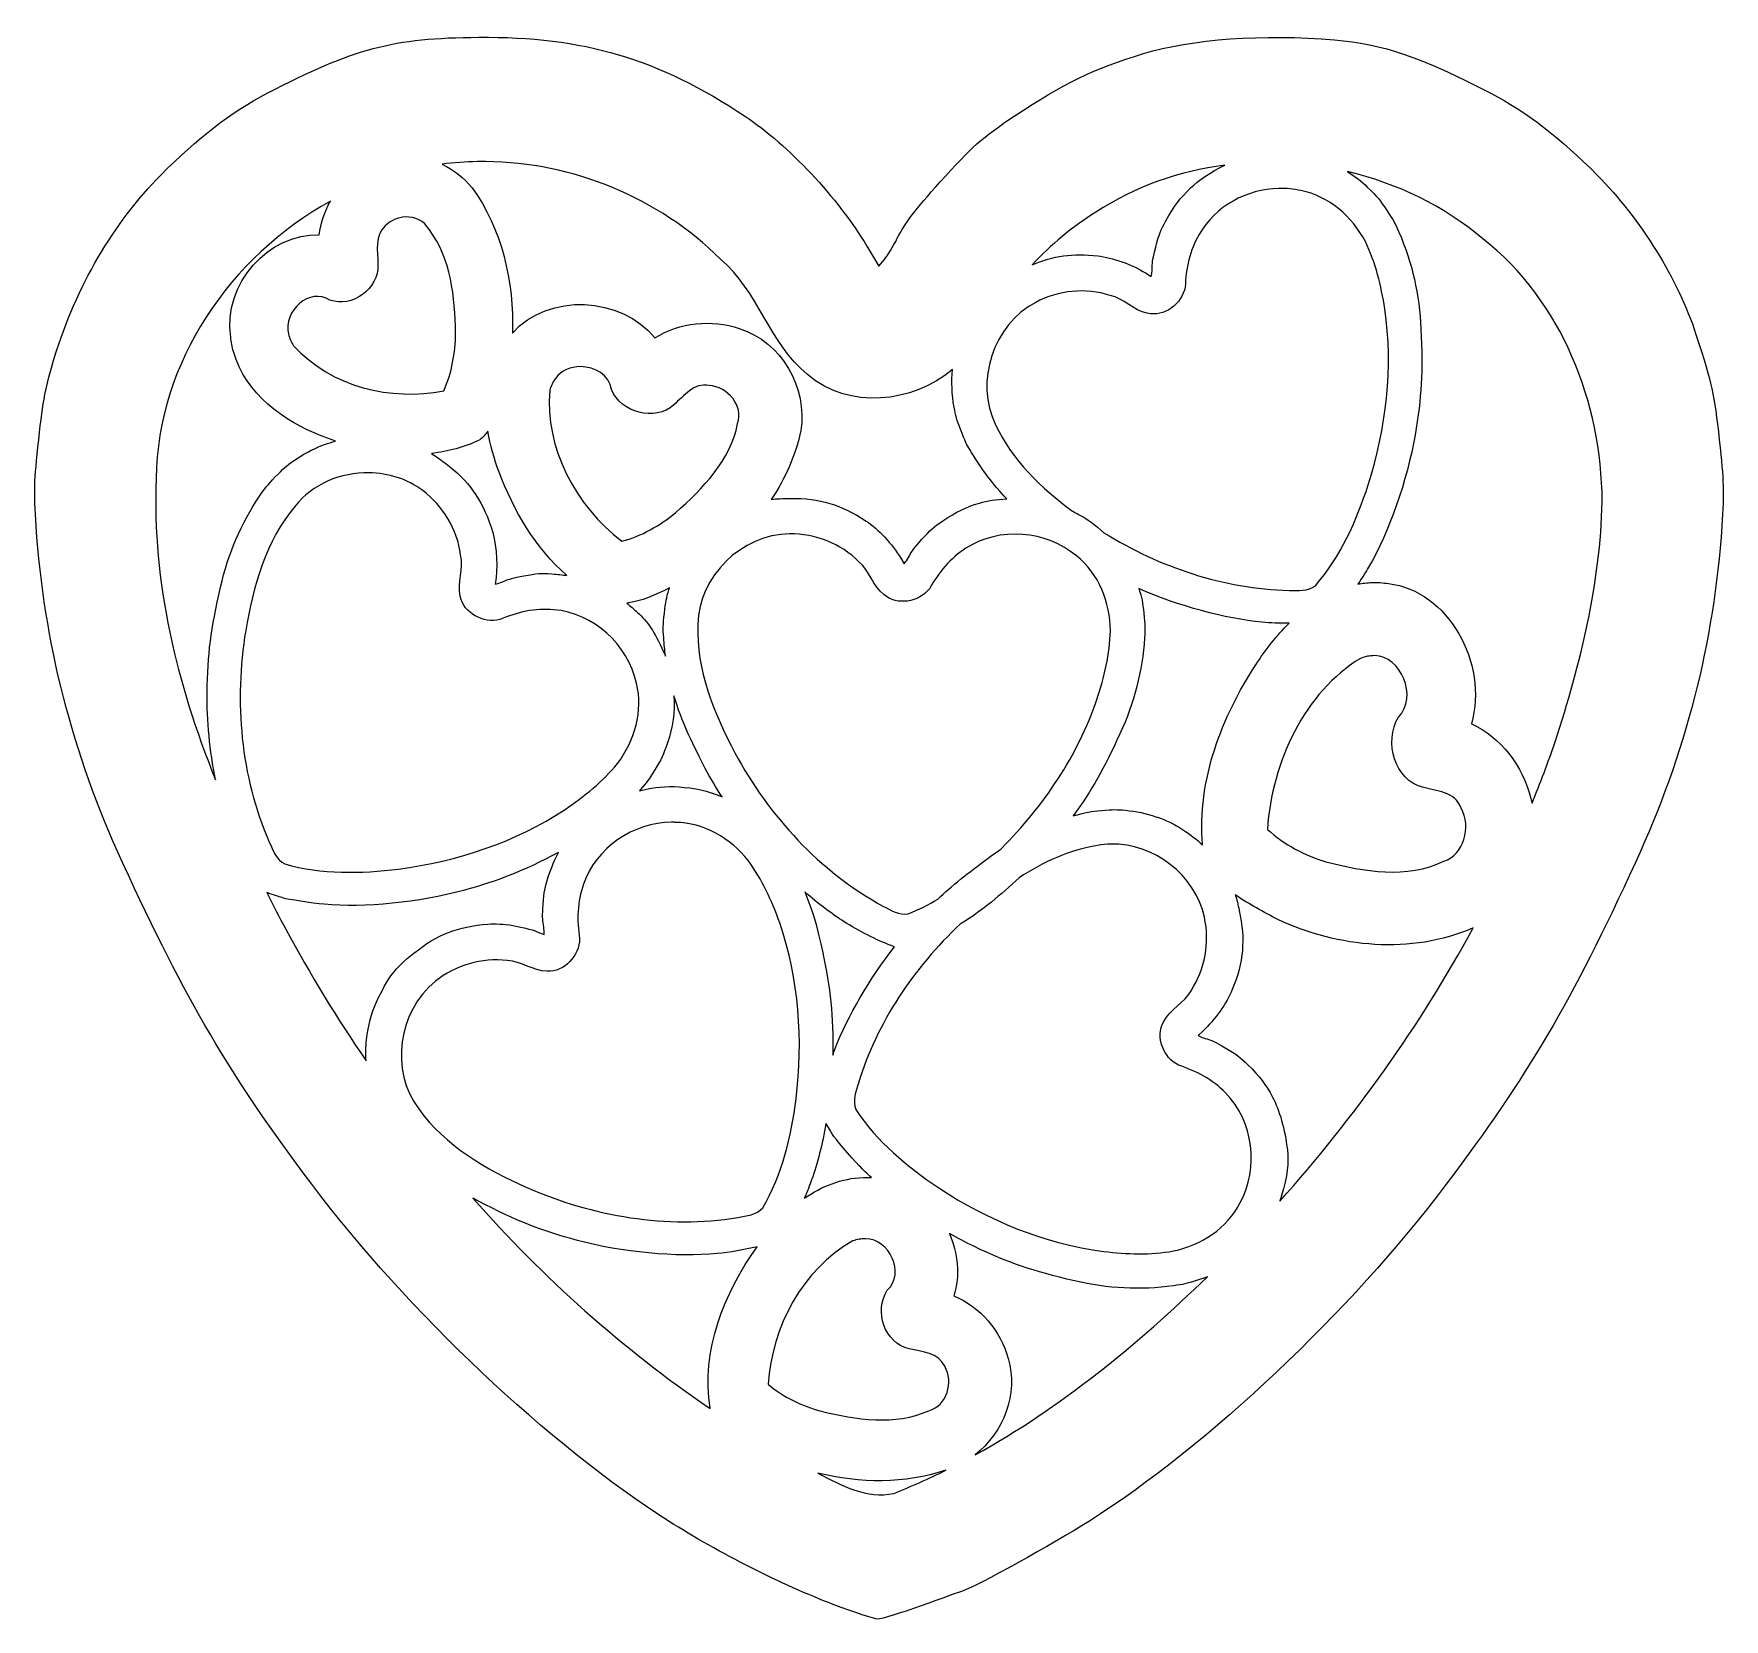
# Model space of a CAD drawing. Header units: centimetres. Extents: x -13.5 to 13.7, y -11.7 to 13.8.
import ezdxf

# ---------------------------------------------------------------- set-up
doc = ezdxf.new("R2010")
doc.units = ezdxf.units.CM
doc.header["$MEASUREMENT"] = 0
doc.layers.add('Layer 1', color=7, linetype='Continuous')

msp = doc.modelspace()

# ---------------------------------------------------------------- linework, layer by layer
at = {"layer": 'Layer 1', "color": 14}
for points, knots in [([(-6.33842, 13.7203), (-7.72148, 13.71084), (-8.33559, 13.54736), (-9.73584, 12.81989), (-9.73584, 12.81989), (-10.30009, 12.52675), (-10.86117, 12.09592), (-11.4424, 11.50772), (-11.4424, 11.50772), (-12.20639, 10.73457), (-12.8009, 9.71587), (-13.14896, 8.58077), (-13.14896, 8.58077), (-13.2954, 8.10322), (-13.33181, 7.90642), (-13.4028, 7.25702), (-13.4028, 7.25702), (-13.47758, 6.57294), (-13.48202, 6.43092), (-13.44414, 5.86879), (-13.44414, 5.86879), (-13.31757, 3.99034), (-12.8656, 2.22605), (-12.05839, 0.46881), (-12.05839, 0.46881), (-11.03463, -1.75984), (-10.33108, -2.95539), (-9.01898, -4.69966), (-9.01898, -4.69966), (-7.47947, -6.74627), (-5.20416, -8.89273), (-3.28083, -10.11452), (-3.28083, -10.11452), (-2.48424, -10.62056), (-1.45742, -11.14046), (-0.6441, -11.44819), (-0.6441, -11.44819), (-0.30436, -11.57673), (0.01696, -11.6824), (0.07028, -11.68383), (0.07028, -11.68383), (0.12361, -11.68527), (0.43676, -11.58968), (0.76564, -11.47051), (0.76564, -11.47051), (1.09451, -11.35135), (1.39869, -11.24262), (1.44115, -11.22908), (1.44115, -11.22908), (1.64338, -11.16459), (2.89903, -10.47144), (3.4677, -10.11039), (3.4677, -10.11039), (5.38222, -8.89483), (7.65989, -6.74434), (9.1984, -4.69966), (9.1984, -4.69966), (10.51305, -2.95251), (11.20963, -1.76765), (12.23698, 0.46881), (12.23698, 0.46881), (13.04404, 2.22573), (13.49702, 3.99046), (13.62356, 5.86879), (13.62356, 5.86879), (13.66139, 6.43022), (13.65642, 6.57393), (13.58222, 7.25289), (13.58222, 7.25289), (13.49978, 8.00703), (13.47104, 8.13906), (13.20767, 8.94788), (13.20767, 8.94788), (12.91802, 9.83741), (12.32403, 10.79709), (11.62182, 11.50772), (11.62182, 11.50772), (11.04059, 12.09592), (10.47951, 12.52675), (9.91526, 12.81989), (9.91526, 12.81989), (8.79122, 13.40386), (8.17767, 13.61391), (7.40585, 13.67896), (7.40585, 13.67896), (6.25579, 13.77588), (5.10836, 13.69347), (4.33669, 13.4582), (4.33669, 13.4582), (3.53793, 13.21467), (3.06236, 12.98443), (2.26219, 12.45361), (2.26219, 12.45361), (1.75366, 12.11626), (1.56725, 11.95119), (1.07322, 11.39775), (1.07322, 11.39775), (0.65694, 10.93142), (0.52151, 10.7538), (0.38365, 10.49156), (0.38365, 10.49156), (0.31667, 10.36416), (0.22369, 10.21168), (0.17611, 10.15256), (0.17611, 10.15256), (0.17611, 10.15256), (0.0893, 10.04507), (0.0893, 10.04507), (0.0893, 10.04507), (0.0893, 10.04507), (-0.10335, 10.36505), (-0.10335, 10.36505), (-0.10335, 10.36505), (-0.57335, 11.14362), (-1.37321, 11.99887), (-2.053, 12.44782), (-2.053, 12.44782), (-3.47217, 13.38507), (-4.64177, 13.7319), (-6.33842, 13.7203)], [0, 0, 0, 0, 0.03225806, 0.03225806, 0.03225806, 0.03225806, 0.06451613, 0.06451613, 0.06451613, 0.06451613, 0.09677419, 0.09677419, 0.09677419, 0.09677419, 0.12903226, 0.12903226, 0.12903226, 0.12903226, 0.16129032, 0.16129032, 0.16129032, 0.16129032, 0.19354839, 0.19354839, 0.19354839, 0.19354839, 0.22580645, 0.22580645, 0.22580645, 0.22580645, 0.25806452, 0.25806452, 0.25806452, 0.25806452, 0.29032258, 0.29032258, 0.29032258, 0.29032258, 0.32258065, 0.32258065, 0.32258065, 0.32258065, 0.35483871, 0.35483871, 0.35483871, 0.35483871, 0.38709677, 0.38709677, 0.38709677, 0.38709677, 0.41935484, 0.41935484, 0.41935484, 0.41935484, 0.4516129, 0.4516129, 0.4516129, 0.4516129, 0.48387097, 0.48387097, 0.48387097, 0.48387097, 0.51612903, 0.51612903, 0.51612903, 0.51612903, 0.5483871, 0.5483871, 0.5483871, 0.5483871, 0.58064516, 0.58064516, 0.58064516, 0.58064516, 0.61290323, 0.61290323, 0.61290323, 0.61290323, 0.64516129, 0.64516129, 0.64516129, 0.64516129, 0.67741935, 0.67741935, 0.67741935, 0.67741935, 0.70967742, 0.70967742, 0.70967742, 0.70967742, 0.74193548, 0.74193548, 0.74193548, 0.74193548, 0.77419355, 0.77419355, 0.77419355, 0.77419355, 0.80645161, 0.80645161, 0.80645161, 0.80645161, 0.83870968, 0.83870968, 0.83870968, 0.83870968, 0.87096774, 0.87096774, 0.87096774, 0.87096774, 0.90322581, 0.90322581, 0.90322581, 0.90322581, 0.93548387, 0.93548387, 0.93548387, 0.93548387, 1, 1, 1, 1]), ([(-6.22432, 11.72352), (-4.82869, 11.71222), (-3.44512, 11.14417), (-2.45732, 10.15752), (-2.45732, 10.15752), (-1.84776, 9.65385), (-1.6722, 8.79771), (-1.05751, 8.30296), (-1.05751, 8.30296), (-0.39815, 7.7376), (0.62947, 7.83999), (1.27165, 8.38316), (1.27165, 8.38316), (1.25094, 8.18721), (1.25892, 7.98251), (1.29563, 7.77875), (1.29563, 7.77875), (1.32089, 7.63852), (1.33709, 7.58394), (1.40395, 7.40999), (1.40395, 7.40999), (1.47437, 7.22674), (1.49122, 7.18957), (1.57427, 7.05197), (1.57427, 7.05197), (1.73794, 6.78082), (1.92539, 6.53483), (2.14064, 6.30866), (2.14064, 6.30866), (1.97521, 6.29911), (1.82428, 6.27643), (1.70491, 6.24003), (1.70491, 6.24003), (1.47705, 6.17056), (1.34117, 6.10455), (1.1129, 5.95313), (1.1129, 5.95313), (0.96783, 5.85689), (0.91484, 5.81004), (0.77391, 5.65216), (0.77391, 5.65216), (0.65515, 5.51913), (0.61645, 5.46818), (0.57712, 5.39337), (0.57712, 5.39337), (0.55802, 5.35702), (0.53116, 5.31349), (0.51759, 5.29663), (0.51759, 5.29663), (0.51759, 5.29663), (0.49279, 5.26604), (0.49279, 5.26604), (0.49279, 5.26604), (0.49279, 5.26604), (0.43822, 5.35699), (0.43822, 5.35699), (0.43822, 5.35699), (0.30414, 5.57909), (0.07569, 5.8234), (-0.11824, 5.95147), (-0.11824, 5.95147), (-0.52308, 6.21884), (-0.85627, 6.31776), (-1.34028, 6.31445), (-1.34028, 6.31445), (-1.45534, 6.31366), (-1.55167, 6.30906), (-1.64042, 6.29791), (-1.64042, 6.29791), (-1.41542, 6.63666), (-1.24853, 7.00993), (-1.16417, 7.40751), (-1.16417, 7.40751), (-1.0606, 8.08239), (-1.46396, 8.82964), (-2.1547, 9.04131), (-2.1547, 9.04131), (-2.59608, 9.19313), (-3.11232, 9.14419), (-3.50738, 8.89165), (-3.50738, 8.89165), (-4.05233, 9.55972), (-5.21434, 9.62535), (-5.79603, 8.9702), (-5.79603, 8.9702), (-5.77037, 9.79617), (-5.96611, 10.64487), (-6.44508, 11.3035), (-6.44508, 11.3035), (-6.57605, 11.46424), (-6.74214, 11.59255), (-6.92547, 11.68218), (-6.92547, 11.68218), (-6.73823, 11.70669), (-6.5495, 11.72105), (-6.3591, 11.7227), (-6.3591, 11.7227), (-6.31406, 11.72349), (-6.26934, 11.72389), (-6.22432, 11.72352)], [0, 0, 0, 0, 0.03846154, 0.03846154, 0.03846154, 0.03846154, 0.07692308, 0.07692308, 0.07692308, 0.07692308, 0.11538462, 0.11538462, 0.11538462, 0.11538462, 0.15384615, 0.15384615, 0.15384615, 0.15384615, 0.19230769, 0.19230769, 0.19230769, 0.19230769, 0.23076923, 0.23076923, 0.23076923, 0.23076923, 0.26923077, 0.26923077, 0.26923077, 0.26923077, 0.30769231, 0.30769231, 0.30769231, 0.30769231, 0.34615385, 0.34615385, 0.34615385, 0.34615385, 0.38461538, 0.38461538, 0.38461538, 0.38461538, 0.42307692, 0.42307692, 0.42307692, 0.42307692, 0.46153846, 0.46153846, 0.46153846, 0.46153846, 0.5, 0.5, 0.5, 0.5, 0.53846154, 0.53846154, 0.53846154, 0.53846154, 0.57692308, 0.57692308, 0.57692308, 0.57692308, 0.61538462, 0.61538462, 0.61538462, 0.61538462, 0.65384615, 0.65384615, 0.65384615, 0.65384615, 0.69230769, 0.69230769, 0.69230769, 0.69230769, 0.73076923, 0.73076923, 0.73076923, 0.73076923, 0.76923077, 0.76923077, 0.76923077, 0.76923077, 0.80769231, 0.80769231, 0.80769231, 0.80769231, 0.84615385, 0.84615385, 0.84615385, 0.84615385, 0.88461538, 0.88461538, 0.88461538, 0.88461538, 0.92307692, 0.92307692, 0.92307692, 0.92307692, 1, 1, 1, 1]), ([(5.64224, 11.66647), (5.41778, 11.55534), (5.21968, 11.42484), (5.09158, 11.30019), (5.09158, 11.30019), (4.92084, 11.13406), (4.83074, 11.01349), (4.69718, 10.77433), (4.69718, 10.77433), (4.6123, 10.62234), (4.58644, 10.55589), (4.53347, 10.351), (4.53347, 10.351), (4.48884, 10.17835), (4.47794, 10.11553), (4.47725, 10.03102), (4.47725, 10.03102), (4.47691, 9.98996), (4.47332, 9.93978), (4.46898, 9.91857), (4.46898, 9.91857), (4.46898, 9.91857), (4.46071, 9.87971), (4.46071, 9.87971), (4.46071, 9.87971), (4.46071, 9.87971), (4.37059, 9.93593), (4.37059, 9.93593), (4.37059, 9.93593), (4.14967, 10.07196), (3.83517, 10.18376), (3.60412, 10.20878), (3.60412, 10.20878), (3.19781, 10.25279), (2.89029, 10.21341), (2.54744, 10.06574), (2.54744, 10.06574), (2.85249, 10.38925), (3.19318, 10.67721), (3.5727, 10.91158), (3.5727, 10.91158), (4.19848, 11.32301), (4.90949, 11.57119), (5.64224, 11.66647)], [0, 0, 0, 0, 0.08333333, 0.08333333, 0.08333333, 0.08333333, 0.16666667, 0.16666667, 0.16666667, 0.16666667, 0.25, 0.25, 0.25, 0.25, 0.33333333, 0.33333333, 0.33333333, 0.33333333, 0.41666667, 0.41666667, 0.41666667, 0.41666667, 0.5, 0.5, 0.5, 0.5, 0.58333333, 0.58333333, 0.58333333, 0.58333333, 0.66666667, 0.66666667, 0.66666667, 0.66666667, 0.75, 0.75, 0.75, 0.75, 0.83333333, 0.83333333, 0.83333333, 0.83333333, 1, 1, 1, 1]), ([(7.61008, 11.56312), (8.40704, 11.37532), (9.16167, 11.01151), (9.78793, 10.48494), (9.78793, 10.48494), (11.05494, 9.48404), (11.69139, 7.85401), (11.70285, 6.26566), (11.70285, 6.26566), (11.67248, 4.94814), (11.35389, 3.65042), (10.94631, 2.40523), (10.94631, 2.40523), (10.83219, 2.07272), (10.70874, 1.74391), (10.57672, 1.41883), (10.57672, 1.41883), (10.57094, 1.44392), (10.56391, 1.46912), (10.55688, 1.49407), (10.55688, 1.49407), (10.42661, 2.02064), (10.07033, 2.48324), (9.60272, 2.69214), (9.60272, 2.69214), (9.87784, 3.67271), (9.2235, 4.84162), (8.26988, 4.94605), (8.26988, 4.94605), (8.18313, 4.9607), (8.0949, 4.96759), (8.00695, 4.96424), (8.00695, 4.96424), (7.92961, 4.96127), (7.85393, 4.95231), (7.77958, 4.93861), (7.77958, 4.93861), (7.84435, 5.03639), (7.91001, 5.13879), (7.95156, 5.20981), (7.95156, 5.20981), (8.27823, 5.76822), (8.57437, 6.61108), (8.69735, 7.33061), (8.69735, 7.33061), (8.80244, 7.94545), (8.82414, 8.33745), (8.79243, 9.03883), (8.79243, 9.03883), (8.76753, 9.58982), (8.65189, 10.09626), (8.43855, 10.58912), (8.43855, 10.58912), (8.37479, 10.73644), (8.3551, 10.77225), (8.24756, 10.93473), (8.24756, 10.93473), (8.12811, 11.1152), (8.10336, 11.14438), (7.93089, 11.31507), (7.93089, 11.31507), (7.84042, 11.4046), (7.72987, 11.48955), (7.61008, 11.56312)], [0, 0, 0, 0, 0.05882353, 0.05882353, 0.05882353, 0.05882353, 0.11764706, 0.11764706, 0.11764706, 0.11764706, 0.17647059, 0.17647059, 0.17647059, 0.17647059, 0.23529412, 0.23529412, 0.23529412, 0.23529412, 0.29411765, 0.29411765, 0.29411765, 0.29411765, 0.35294118, 0.35294118, 0.35294118, 0.35294118, 0.41176471, 0.41176471, 0.41176471, 0.41176471, 0.47058824, 0.47058824, 0.47058824, 0.47058824, 0.52941176, 0.52941176, 0.52941176, 0.52941176, 0.58823529, 0.58823529, 0.58823529, 0.58823529, 0.64705882, 0.64705882, 0.64705882, 0.64705882, 0.70588235, 0.70588235, 0.70588235, 0.70588235, 0.76470588, 0.76470588, 0.76470588, 0.76470588, 0.82352941, 0.82352941, 0.82352941, 0.82352941, 0.88235294, 0.88235294, 0.88235294, 0.88235294, 1, 1, 1, 1]), ([(6.5104, 11.29357), (6.62889, 11.29625), (6.74689, 11.28431), (6.86263, 11.25802), (6.86263, 11.25802), (7.31471, 11.16976), (7.68902, 10.83993), (7.89947, 10.43864), (7.89947, 10.43864), (8.06392, 10.10056), (8.15266, 9.72949), (8.21201, 9.36046), (8.21201, 9.36046), (8.35048, 8.41337), (8.23367, 7.44065), (7.9466, 6.53438), (7.9466, 6.53438), (7.75695, 5.95482), (7.50152, 5.3757), (7.09662, 4.91215), (7.09662, 4.91215), (6.98087, 4.81826), (6.81517, 4.83837), (6.67577, 4.83609), (6.67577, 4.83609), (5.62046, 4.86235), (4.59412, 5.21103), (3.69921, 5.76378), (3.69921, 5.76378), (3.56279, 5.89084), (3.42952, 5.98779), (3.29572, 6.0573), (3.29572, 6.0573), (3.26006, 6.07583), (3.22716, 6.09259), (3.19484, 6.10857), (3.19484, 6.10857), (2.69388, 6.4826), (2.22792, 6.92403), (1.96288, 7.49846), (1.96288, 7.49846), (1.61725, 8.1858), (1.92854, 9.10558), (2.60615, 9.46216), (2.60615, 9.46216), (2.96824, 9.65694), (3.40842, 9.70048), (3.80008, 9.57544), (3.80008, 9.57544), (4.02047, 9.52736), (4.17734, 9.33285), (4.39787, 9.2877), (4.39787, 9.2877), (4.67205, 9.22263), (4.95397, 9.439), (5.00641, 9.7069), (5.00641, 9.7069), (5.01666, 10.00112), (5.07863, 10.30072), (5.23131, 10.55439), (5.23131, 10.55439), (5.48685, 11.00761), (5.99697, 11.28198), (6.5104, 11.29357)], [0, 0, 0, 0, 0.05882353, 0.05882353, 0.05882353, 0.05882353, 0.11764706, 0.11764706, 0.11764706, 0.11764706, 0.17647059, 0.17647059, 0.17647059, 0.17647059, 0.23529412, 0.23529412, 0.23529412, 0.23529412, 0.29411765, 0.29411765, 0.29411765, 0.29411765, 0.35294118, 0.35294118, 0.35294118, 0.35294118, 0.41176471, 0.41176471, 0.41176471, 0.41176471, 0.47058824, 0.47058824, 0.47058824, 0.47058824, 0.52941176, 0.52941176, 0.52941176, 0.52941176, 0.58823529, 0.58823529, 0.58823529, 0.58823529, 0.64705882, 0.64705882, 0.64705882, 0.64705882, 0.70588235, 0.70588235, 0.70588235, 0.70588235, 0.76470588, 0.76470588, 0.76470588, 0.76470588, 0.82352941, 0.82352941, 0.82352941, 0.82352941, 0.88235294, 0.88235294, 0.88235294, 0.88235294, 1, 1, 1, 1]), ([(-8.71967, 11.08604), (-8.81196, 10.92094), (-8.87516, 10.73724), (-8.8991, 10.54613), (-8.8991, 10.54613), (-9.70366, 10.57898), (-10.44898, 9.7601), (-10.3204, 8.90488), (-10.3204, 8.90488), (-10.31261, 8.82599), (-10.29829, 8.74785), (-10.27658, 8.67172), (-10.27658, 8.67172), (-10.08025, 7.98436), (-9.46819, 7.55759), (-8.8652, 7.31986), (-8.8652, 7.31986), (-8.78975, 7.28969), (-8.71282, 7.26115), (-8.63534, 7.2347), (-8.63534, 7.2347), (-8.87152, 7.1732), (-9.10495, 7.06357), (-9.31747, 6.91307), (-9.31747, 6.91307), (-9.43375, 6.83072), (-9.47601, 6.79272), (-9.6052, 6.6584), (-9.6052, 6.6584), (-9.74129, 6.51692), (-9.76716, 6.48522), (-9.85656, 6.35165), (-9.85656, 6.35165), (-10.15527, 5.9053), (-10.36026, 5.42823), (-10.48411, 4.89066), (-10.48411, 4.89066), (-10.6412, 4.20888), (-10.6907, 3.8158), (-10.69826, 3.19319), (-10.69826, 3.19319), (-10.70362, 2.75149), (-10.65455, 2.25553), (-10.56597, 1.79669), (-10.56597, 1.79669), (-11.18284, 3.33957), (-11.58886, 4.96176), (-11.51599, 6.63608), (-11.51599, 6.63608), (-11.49764, 8.4975), (-10.32633, 10.20135), (-8.71967, 11.08604)], [0, 0, 0, 0, 0.07142857, 0.07142857, 0.07142857, 0.07142857, 0.14285714, 0.14285714, 0.14285714, 0.14285714, 0.21428571, 0.21428571, 0.21428571, 0.21428571, 0.28571429, 0.28571429, 0.28571429, 0.28571429, 0.35714286, 0.35714286, 0.35714286, 0.35714286, 0.42857143, 0.42857143, 0.42857143, 0.42857143, 0.5, 0.5, 0.5, 0.5, 0.57142857, 0.57142857, 0.57142857, 0.57142857, 0.64285714, 0.64285714, 0.64285714, 0.64285714, 0.71428571, 0.71428571, 0.71428571, 0.71428571, 0.78571429, 0.78571429, 0.78571429, 0.78571429, 0.85714286, 0.85714286, 0.85714286, 0.85714286, 1, 1, 1, 1]), ([(-7.51665, 10.83469), (-7.36457, 10.84103), (-7.21238, 10.77398), (-7.13052, 10.62715), (-7.13052, 10.62715), (-6.77883, 10.16781), (-6.72317, 9.53997), (-6.70801, 8.97186), (-6.70801, 8.97186), (-6.71526, 8.65342), (-6.76646, 8.33232), (-6.89984, 8.04333), (-6.89984, 8.04333), (-7.74422, 7.87441), (-8.70042, 8.09971), (-9.31085, 8.7668), (-9.31085, 8.7668), (-9.34929, 8.82345), (-9.37529, 8.88641), (-9.39271, 8.95449), (-9.39271, 8.95449), (-9.48233, 9.32314), (-9.04779, 9.71217), (-8.72629, 9.49854), (-8.72629, 9.49854), (-8.37328, 9.37434), (-7.94128, 9.66757), (-7.95569, 10.07484), (-7.95569, 10.07484), (-7.95785, 10.28276), (-8.01806, 10.54109), (-7.83745, 10.68999), (-7.83745, 10.68999), (-7.75258, 10.78003), (-7.63493, 10.82975), (-7.51665, 10.83469)], [0, 0, 0, 0, 0.1, 0.1, 0.1, 0.1, 0.2, 0.2, 0.2, 0.2, 0.3, 0.3, 0.3, 0.3, 0.4, 0.4, 0.4, 0.4, 0.5, 0.5, 0.5, 0.5, 0.6, 0.6, 0.6, 0.6, 0.7, 0.7, 0.7, 0.7, 0.8, 0.8, 0.8, 0.8, 1, 1, 1, 1]), ([(-4.70214, 8.43029), (-4.47304, 8.42978), (-4.24202, 8.29942), (-4.20522, 8.06152), (-4.20522, 8.06152), (-4.05071, 7.69432), (-3.51268, 7.53838), (-3.20394, 7.81844), (-3.20394, 7.81844), (-3.04261, 7.95721), (-2.88302, 8.17635), (-2.63757, 8.1285), (-2.63757, 8.1285), (-2.33799, 8.10731), (-2.08133, 7.80464), (-2.18199, 7.51499), (-2.18199, 7.51499), (-2.29094, 6.92799), (-2.74328, 6.46959), (-3.17748, 6.08294), (-3.17748, 6.08294), (-3.43209, 5.87893), (-3.72083, 5.70917), (-4.04234, 5.62653), (-4.04234, 5.62653), (-4.77695, 6.19774), (-5.28206, 7.11936), (-5.19493, 8.05243), (-5.19493, 8.05243), (-5.17798, 8.12083), (-5.14736, 8.18282), (-5.10646, 8.24177), (-5.10646, 8.24177), (-5.01512, 8.3699), (-4.8589, 8.43064), (-4.70214, 8.43029)], [0, 0, 0, 0, 0.1, 0.1, 0.1, 0.1, 0.2, 0.2, 0.2, 0.2, 0.3, 0.3, 0.3, 0.3, 0.4, 0.4, 0.4, 0.4, 0.5, 0.5, 0.5, 0.5, 0.6, 0.6, 0.6, 0.6, 0.7, 0.7, 0.7, 0.7, 0.8, 0.8, 0.8, 0.8, 1, 1, 1, 1]), ([(-6.19042, 7.3951), (-6.15333, 7.16897), (-6.08915, 6.94634), (-6.01018, 6.73778), (-6.01018, 6.73778), (-5.77993, 6.12085), (-5.42488, 5.51774), (-4.92125, 5.07669), (-4.92125, 5.07669), (-4.99251, 5.08735), (-5.06983, 5.09575), (-5.16186, 5.10232), (-5.16186, 5.10232), (-5.3355, 5.11473), (-5.4061, 5.10983), (-5.61413, 5.0709), (-5.61413, 5.0709), (-5.78941, 5.03811), (-5.85066, 5.02178), (-5.92749, 4.98657), (-5.92749, 4.98657), (-5.96482, 4.96946), (-6.01228, 4.95112), (-6.03333, 4.94605), (-6.03333, 4.94605), (-6.03333, 4.94605), (-6.07219, 4.93696), (-6.07219, 4.93696), (-6.07219, 4.93696), (-6.07219, 4.93696), (-6.05979, 5.04279), (-6.05979, 5.04279), (-6.05979, 5.04279), (-6.03028, 5.30055), (-6.06219, 5.63322), (-6.13751, 5.85308), (-6.13751, 5.85308), (-6.29475, 6.31206), (-6.49805, 6.59442), (-6.8833, 6.88743), (-6.8833, 6.88743), (-6.96144, 6.94686), (-7.03099, 6.99498), (-7.09745, 7.03626), (-7.09745, 7.03626), (-6.83111, 7.06626), (-6.56944, 7.13557), (-6.31941, 7.25289), (-6.31941, 7.25289), (-6.27086, 7.29634), (-6.22819, 7.34418), (-6.19042, 7.3951)], [0, 0, 0, 0, 0.07142857, 0.07142857, 0.07142857, 0.07142857, 0.14285714, 0.14285714, 0.14285714, 0.14285714, 0.21428571, 0.21428571, 0.21428571, 0.21428571, 0.28571429, 0.28571429, 0.28571429, 0.28571429, 0.35714286, 0.35714286, 0.35714286, 0.35714286, 0.42857143, 0.42857143, 0.42857143, 0.42857143, 0.5, 0.5, 0.5, 0.5, 0.57142857, 0.57142857, 0.57142857, 0.57142857, 0.64285714, 0.64285714, 0.64285714, 0.64285714, 0.71428571, 0.71428571, 0.71428571, 0.71428571, 0.78571429, 0.78571429, 0.78571429, 0.78571429, 0.85714286, 0.85714286, 0.85714286, 0.85714286, 1, 1, 1, 1]), ([(-8.09873, 6.72538), (-7.79029, 6.72087), (-7.48428, 6.62716), (-7.23635, 6.4393), (-7.23635, 6.4393), (-6.9064, 6.19397), (-6.68067, 5.81349), (-6.62781, 5.40577), (-6.62781, 5.40577), (-6.57789, 5.18579), (-6.68706, 4.96234), (-6.63443, 4.74348), (-6.63443, 4.74348), (-6.57708, 4.46758), (-6.26181, 4.30364), (-5.99695, 4.36976), (-5.99695, 4.36976), (-5.72616, 4.48525), (-5.42906, 4.55672), (-5.13457, 4.52603), (-5.13457, 4.52603), (-4.49603, 4.47775), (-3.93984, 3.96467), (-3.80504, 3.34615), (-3.80504, 3.34615), (-3.69325, 2.8993), (-3.83349, 2.42038), (-4.10766, 2.05962), (-4.10766, 2.05962), (-4.34409, 1.76731), (-4.64199, 1.52985), (-4.95102, 1.31961), (-4.95102, 1.31961), (-5.75, 0.79256), (-6.68083, 0.48567), (-7.62331, 0.36132), (-7.62331, 0.36132), (-8.2286, 0.28729), (-8.86156, 0.2739), (-9.45307, 0.444), (-9.45307, 0.444), (-9.58719, 0.50901), (-9.6391, 0.66681), (-9.70029, 0.7921), (-9.70029, 0.7921), (-10.16601, 1.8547), (-10.26451, 3.05148), (-10.0798, 4.19117), (-10.0798, 4.19117), (-9.9576, 4.89881), (-9.76069, 5.62868), (-9.2877, 6.1896), (-9.2877, 6.1896), (-9.00514, 6.54852), (-8.54953, 6.73196), (-8.09873, 6.72538)], [0, 0, 0, 0, 0.06666667, 0.06666667, 0.06666667, 0.06666667, 0.13333333, 0.13333333, 0.13333333, 0.13333333, 0.2, 0.2, 0.2, 0.2, 0.26666667, 0.26666667, 0.26666667, 0.26666667, 0.33333333, 0.33333333, 0.33333333, 0.33333333, 0.4, 0.4, 0.4, 0.4, 0.46666667, 0.46666667, 0.46666667, 0.46666667, 0.53333333, 0.53333333, 0.53333333, 0.53333333, 0.6, 0.6, 0.6, 0.6, 0.66666667, 0.66666667, 0.66666667, 0.66666667, 0.73333333, 0.73333333, 0.73333333, 0.73333333, 0.8, 0.8, 0.8, 0.8, 0.86666667, 0.86666667, 0.86666667, 0.86666667, 1, 1, 1, 1]), ([(-1.34607, 5.74477), (-0.93497, 5.75205), (-0.52405, 5.58883), (-0.23316, 5.29828), (-0.23316, 5.29828), (-0.05927, 5.1546), (-0.00916, 4.91025), (0.16619, 4.76911), (0.16619, 4.76911), (0.38012, 4.58569), (0.73025, 4.64842), (0.89958, 4.86255), (0.89958, 4.86255), (1.04345, 5.11939), (1.23471, 5.35769), (1.48663, 5.51326), (1.48663, 5.51326), (2.0217, 5.86505), (2.77564, 5.79911), (3.26016, 5.39171), (3.26016, 5.39171), (3.62161, 5.10618), (3.8026, 4.64097), (3.80587, 4.18786), (3.80587, 4.18786), (3.7972, 3.812), (3.70634, 3.44175), (3.59007, 3.08653), (3.59007, 3.08653), (3.27936, 2.1812), (2.72991, 1.37031), (2.05962, 0.69618), (2.05962, 0.69618), (2.05062, 0.68731), (2.04138, 0.67858), (2.03233, 0.66973), (2.03233, 0.66973), (1.96922, 0.62803), (1.90681, 0.5846), (1.84464, 0.53909), (1.84464, 0.53909), (1.50503, 0.29048), (1.26291, 0.09576), (1.03436, -0.12154), (1.03436, -0.12154), (0.88244, -0.21176), (0.72516, -0.29202), (0.56059, -0.35719), (0.56059, -0.35719), (0.41468, -0.38764), (0.2771, -0.29416), (0.15214, -0.23234), (0.15214, -0.23234), (-0.86565, 0.32456), (-1.67429, 1.21225), (-2.22415, 2.22746), (-2.22415, 2.22746), (-2.55963, 2.8624), (-2.84972, 3.56066), (-2.81781, 4.29369), (-2.81781, 4.29369), (-2.81023, 5.063), (-2.11174, 5.73816), (-1.34607, 5.74477)], [0, 0, 0, 0, 0.05882353, 0.05882353, 0.05882353, 0.05882353, 0.11764706, 0.11764706, 0.11764706, 0.11764706, 0.17647059, 0.17647059, 0.17647059, 0.17647059, 0.23529412, 0.23529412, 0.23529412, 0.23529412, 0.29411765, 0.29411765, 0.29411765, 0.29411765, 0.35294118, 0.35294118, 0.35294118, 0.35294118, 0.41176471, 0.41176471, 0.41176471, 0.41176471, 0.47058824, 0.47058824, 0.47058824, 0.47058824, 0.52941176, 0.52941176, 0.52941176, 0.52941176, 0.58823529, 0.58823529, 0.58823529, 0.58823529, 0.64705882, 0.64705882, 0.64705882, 0.64705882, 0.70588235, 0.70588235, 0.70588235, 0.70588235, 0.76470588, 0.76470588, 0.76470588, 0.76470588, 0.82352941, 0.82352941, 0.82352941, 0.82352941, 0.88235294, 0.88235294, 0.88235294, 0.88235294, 1, 1, 1, 1]), ([(-3.27339, 4.87908), (-3.27669, 4.86887), (-3.28016, 4.85877), (-3.28331, 4.84849), (-3.28331, 4.84849), (-3.32509, 4.71226), (-3.33582, 4.65589), (-3.35607, 4.47063), (-3.35607, 4.47063), (-3.37741, 4.27548), (-3.37845, 4.23494), (-3.36765, 4.07458), (-3.36765, 4.07458), (-3.36096, 3.97524), (-3.35185, 3.87671), (-3.33871, 3.77941), (-3.33871, 3.77941), (-3.34866, 3.80431), (-3.35835, 3.82857), (-3.3693, 3.85217), (-3.3693, 3.85217), (-3.52144, 4.17993), (-3.62302, 4.33386), (-3.78602, 4.48303), (-3.78602, 4.48303), (-3.84336, 4.53551), (-3.90255, 4.58552), (-3.96214, 4.63269), (-3.96214, 4.63269), (-3.72155, 4.66132), (-3.49288, 4.76429), (-3.27339, 4.87908)], [0, 0, 0, 0, 0.11111111, 0.11111111, 0.11111111, 0.11111111, 0.22222222, 0.22222222, 0.22222222, 0.22222222, 0.33333333, 0.33333333, 0.33333333, 0.33333333, 0.44444444, 0.44444444, 0.44444444, 0.44444444, 0.55555556, 0.55555556, 0.55555556, 0.55555556, 0.66666667, 0.66666667, 0.66666667, 0.66666667, 0.77777778, 0.77777778, 0.77777778, 0.77777778, 1, 1, 1, 1]), ([(4.2631, 4.86503), (4.89084, 4.58881), (5.6517, 4.37995), (6.24003, 4.32676), (6.24003, 4.32676), (6.37562, 4.31451), (6.52683, 4.30891), (6.67494, 4.31023), (6.67494, 4.31023), (6.47214, 4.10923), (6.29286, 3.87826), (6.13916, 3.64133), (6.13916, 3.64133), (5.59372, 2.80882), (5.19962, 1.78726), (5.2834, 0.75076), (5.2834, 0.75076), (5.19365, 0.83501), (5.08817, 0.91683), (4.96507, 0.99715), (4.96507, 0.99715), (4.70539, 1.16659), (4.38691, 1.27384), (4.04978, 1.30638), (4.04978, 1.30638), (3.90795, 1.32007), (3.85087, 1.31944), (3.66531, 1.30225), (3.66531, 1.30225), (3.46983, 1.28413), (3.43001, 1.27709), (3.27505, 1.23445), (3.27505, 1.23445), (3.25179, 1.22805), (3.22865, 1.22135), (3.20559, 1.2146), (3.20559, 1.2146), (3.50954, 1.63358), (3.69717, 1.9646), (3.95883, 2.53421), (3.95883, 2.53421), (4.18906, 3.03541), (4.31795, 3.53875), (4.35405, 4.07458), (4.35405, 4.07458), (4.36484, 4.23474), (4.36365, 4.27529), (4.34247, 4.46898), (4.34247, 4.46898), (4.32258, 4.65096), (4.31089, 4.71274), (4.2631, 4.86503)], [0, 0, 0, 0, 0.07142857, 0.07142857, 0.07142857, 0.07142857, 0.14285714, 0.14285714, 0.14285714, 0.14285714, 0.21428571, 0.21428571, 0.21428571, 0.21428571, 0.28571429, 0.28571429, 0.28571429, 0.28571429, 0.35714286, 0.35714286, 0.35714286, 0.35714286, 0.42857143, 0.42857143, 0.42857143, 0.42857143, 0.5, 0.5, 0.5, 0.5, 0.57142857, 0.57142857, 0.57142857, 0.57142857, 0.64285714, 0.64285714, 0.64285714, 0.64285714, 0.71428571, 0.71428571, 0.71428571, 0.71428571, 0.78571429, 0.78571429, 0.78571429, 0.78571429, 0.85714286, 0.85714286, 0.85714286, 0.85714286, 1, 1, 1, 1]), ([(8.04664, 3.78933), (8.4679, 3.78642), (8.75398, 3.13151), (8.42946, 2.80128), (8.42946, 2.80128), (8.19125, 2.40476), (8.37625, 1.78335), (8.81641, 1.67597), (8.81641, 1.67597), (9.03958, 1.61475), (9.33435, 1.60923), (9.43984, 1.34111), (9.43984, 1.34111), (9.60222, 1.03901), (9.48477, 0.58847), (9.16202, 0.48948), (9.16202, 0.48948), (8.56554, 0.19756), (7.87699, 0.32202), (7.26447, 0.4779), (7.26447, 0.4779), (6.92583, 0.58466), (6.59718, 0.74661), (6.32768, 0.99963), (6.32768, 0.99963), (6.39873, 2.09123), (6.92492, 3.19883), (7.82092, 3.74551), (7.82092, 3.74551), (7.893, 3.77544), (7.96858, 3.7888), (8.04664, 3.78933)], [0, 0, 0, 0, 0.11111111, 0.11111111, 0.11111111, 0.11111111, 0.22222222, 0.22222222, 0.22222222, 0.22222222, 0.33333333, 0.33333333, 0.33333333, 0.33333333, 0.44444444, 0.44444444, 0.44444444, 0.44444444, 0.55555556, 0.55555556, 0.55555556, 0.55555556, 0.66666667, 0.66666667, 0.66666667, 0.66666667, 0.77777778, 0.77777778, 0.77777778, 0.77777778, 1, 1, 1, 1]), ([(-3.20229, 3.14441), (-3.14176, 2.93929), (-3.06543, 2.73666), (-2.97243, 2.53421), (-2.97243, 2.53421), (-2.77746, 2.10978), (-2.62332, 1.81647), (-2.43086, 1.52053), (-2.43086, 1.52053), (-2.59532, 1.59068), (-2.77549, 1.64189), (-2.94845, 1.66439), (-2.94845, 1.66439), (-3.18238, 1.69483), (-3.38441, 1.69324), (-3.56278, 1.66026), (-3.56278, 1.66026), (-3.63505, 1.6469), (-3.69814, 1.63322), (-3.75708, 1.61975), (-3.75708, 1.61975), (-3.75238, 1.62501), (-3.74771, 1.63016), (-3.74303, 1.63546), (-3.74303, 1.63546), (-3.63666, 1.75568), (-3.61223, 1.78914), (-3.51069, 1.95544), (-3.51069, 1.95544), (-3.39791, 2.14014), (-3.38212, 2.17499), (-3.30068, 2.40357), (-3.30068, 2.40357), (-3.2229, 2.62188), (-3.18754, 2.8919), (-3.20229, 3.14441)], [0, 0, 0, 0, 0.1, 0.1, 0.1, 0.1, 0.2, 0.2, 0.2, 0.2, 0.3, 0.3, 0.3, 0.3, 0.4, 0.4, 0.4, 0.4, 0.5, 0.5, 0.5, 0.5, 0.6, 0.6, 0.6, 0.6, 0.7, 0.7, 0.7, 0.7, 0.8, 0.8, 0.8, 0.8, 1, 1, 1, 1]), ([(-3.24115, 1.1129), (-3.22139, 1.11301), (-3.20138, 1.11281), (-3.18161, 1.11208), (-3.18161, 1.11208), (-2.72101, 1.10903), (-2.29193, 0.85397), (-2.01083, 0.49857), (-2.01083, 0.49857), (-1.78664, 0.19678), (-1.63063, -0.15105), (-1.50399, -0.50271), (-1.50399, -0.50271), (-1.19258, -1.40779), (-1.12755, -2.38504), (-1.24189, -3.32879), (-1.24189, -3.32879), (-1.32097, -3.93344), (-1.46558, -4.55034), (-1.77767, -5.08083), (-1.77767, -5.08083), (-1.87404, -5.19453), (-2.04045, -5.20574), (-2.17702, -5.23379), (-2.17702, -5.23379), (-3.32214, -5.42014), (-4.50512, -5.21701), (-5.56286, -4.75423), (-5.56286, -4.75423), (-6.21776, -4.45962), (-6.87543, -4.087), (-7.30085, -3.48919), (-7.30085, -3.48919), (-7.76774, -2.87772), (-7.63201, -1.91618), (-7.03213, -1.44033), (-7.03213, -1.44033), (-6.71235, -1.18188), (-6.28757, -1.05839), (-5.87954, -1.10877), (-5.87954, -1.10877), (-5.65406, -1.11522), (-5.46465, -1.27638), (-5.23958, -1.27992), (-5.23958, -1.27992), (-4.95809, -1.29311), (-4.72062, -1.0287), (-4.71868, -0.75572), (-4.71868, -0.75572), (-4.76308, -0.46469), (-4.75809, -0.15932), (-4.65501, 0.11824), (-4.65501, 0.11824), (-4.45563, 0.70567), (-3.85371, 1.10961), (-3.24115, 1.1129)], [0, 0, 0, 0, 0.06666667, 0.06666667, 0.06666667, 0.06666667, 0.13333333, 0.13333333, 0.13333333, 0.13333333, 0.2, 0.2, 0.2, 0.2, 0.26666667, 0.26666667, 0.26666667, 0.26666667, 0.33333333, 0.33333333, 0.33333333, 0.33333333, 0.4, 0.4, 0.4, 0.4, 0.46666667, 0.46666667, 0.46666667, 0.46666667, 0.53333333, 0.53333333, 0.53333333, 0.53333333, 0.6, 0.6, 0.6, 0.6, 0.66666667, 0.66666667, 0.66666667, 0.66666667, 0.73333333, 0.73333333, 0.73333333, 0.73333333, 0.8, 0.8, 0.8, 0.8, 0.86666667, 0.86666667, 0.86666667, 0.86666667, 1, 1, 1, 1]), ([(-5.05685, 0.62673), (-5.1187, 0.51524), (-5.16542, 0.40033), (-5.22056, 0.23564), (-5.22056, 0.23564), (-5.27583, 0.07057), (-5.28912, 0.00115), (-5.30324, -0.21001), (-5.30324, -0.21001), (-5.31514, -0.38794), (-5.31407, -0.45177), (-5.29911, -0.53495), (-5.29911, -0.53495), (-5.29184, -0.57537), (-5.28554, -0.62576), (-5.28588, -0.6474), (-5.28588, -0.6474), (-5.28588, -0.6474), (-5.28671, -0.68709), (-5.28671, -0.68709), (-5.28671, -0.68709), (-5.28671, -0.68709), (-5.38675, -0.64906), (-5.38675, -0.64906), (-5.38675, -0.64906), (-5.62903, -0.55628), (-5.95873, -0.50437), (-6.19042, -0.52255), (-6.19042, -0.52255), (-6.67411, -0.56051), (-6.998, -0.6871), (-7.37774, -0.98723), (-7.37774, -0.98723), (-7.68729, -1.23187), (-7.79711, -1.37671), (-7.98463, -1.78594), (-7.98463, -1.78594), (-8.06019, -1.95084), (-8.11077, -2.14615), (-8.13842, -2.38042), (-8.13842, -2.38042), (-8.15145, -2.4909), (-8.1535, -2.60436), (-8.14586, -2.71942), (-8.14586, -2.71942), (-8.61254, -2.03739), (-9.0437, -1.33134), (-9.43653, -0.60606), (-9.43653, -0.60606), (-9.53962, -0.41094), (-9.64166, -0.21416), (-9.74163, -0.01571), (-9.74163, -0.01571), (-9.71837, -0.02379), (-9.69377, -0.03229), (-9.66804, -0.04051), (-9.66804, -0.04051), (-9.57299, -0.0709), (-9.48569, -0.09984), (-9.47374, -0.10418), (-9.47374, -0.10418), (-9.41682, -0.12485), (-9.01273, -0.18669), (-8.82137, -0.20423), (-8.82137, -0.20423), (-8.17713, -0.26325), (-7.28777, -0.17475), (-6.58399, 0.01902), (-6.58399, 0.01902), (-6.00296, 0.17899), (-5.64127, 0.32314), (-5.05685, 0.62673)], [0, 0, 0, 0, 0.05263158, 0.05263158, 0.05263158, 0.05263158, 0.10526316, 0.10526316, 0.10526316, 0.10526316, 0.15789474, 0.15789474, 0.15789474, 0.15789474, 0.21052632, 0.21052632, 0.21052632, 0.21052632, 0.26315789, 0.26315789, 0.26315789, 0.26315789, 0.31578947, 0.31578947, 0.31578947, 0.31578947, 0.36842105, 0.36842105, 0.36842105, 0.36842105, 0.42105263, 0.42105263, 0.42105263, 0.42105263, 0.47368421, 0.47368421, 0.47368421, 0.47368421, 0.52631579, 0.52631579, 0.52631579, 0.52631579, 0.57894737, 0.57894737, 0.57894737, 0.57894737, 0.63157895, 0.63157895, 0.63157895, 0.63157895, 0.68421053, 0.68421053, 0.68421053, 0.68421053, 0.73684211, 0.73684211, 0.73684211, 0.73684211, 0.78947368, 0.78947368, 0.78947368, 0.78947368, 0.84210526, 0.84210526, 0.84210526, 0.84210526, 0.89473684, 0.89473684, 0.89473684, 0.89473684, 1, 1, 1, 1]), ([(3.81248, 0.76233), (4.49926, 0.78078), (5.17021, 0.26693), (5.31482, -0.41176), (5.31482, -0.41176), (5.40415, -0.81309), (5.32636, -1.24853), (5.09984, -1.59163), (5.09984, -1.59163), (4.99383, -1.79074), (4.76486, -1.88852), (4.66163, -2.08855), (4.66163, -2.08855), (4.52468, -2.33484), (4.65609, -2.66578), (4.89975, -2.78887), (4.89975, -2.78887), (5.18018, -2.87848), (5.45184, -3.01881), (5.65464, -3.23453), (5.65464, -3.23453), (6.10631, -3.68847), (6.19258, -4.43947), (5.89029, -4.99566), (5.89029, -4.99566), (5.68279, -5.4069), (5.26286, -5.67825), (4.81955, -5.77205), (4.81955, -5.77205), (4.44955, -5.83871), (4.06885, -5.82322), (3.69755, -5.78032), (3.69755, -5.78032), (2.74838, -5.6569), (1.84377, -5.28116), (1.04924, -4.75919), (1.04924, -4.75919), (0.54278, -4.41955), (0.0545, -4.01616), (-0.28195, -3.50077), (-0.28195, -3.50077), (-0.34095, -3.36389), (-0.27702, -3.20976), (-0.24143, -3.07495), (-0.24143, -3.07495), (0.06105, -2.09489), (0.64953, -1.22395), (1.3932, -0.52255), (1.3932, -0.52255), (1.41622, -0.50865), (1.43825, -0.49551), (1.45686, -0.48369), (1.45686, -0.48369), (1.73804, -0.30517), (2.04677, -0.05619), (2.33991, 0.22324), (2.33991, 0.22324), (2.72514, 0.4716), (3.14254, 0.66652), (3.59916, 0.73918), (3.59916, 0.73918), (3.66997, 0.7529), (3.74143, 0.76042), (3.81248, 0.76233)], [0, 0, 0, 0, 0.05882353, 0.05882353, 0.05882353, 0.05882353, 0.11764706, 0.11764706, 0.11764706, 0.11764706, 0.17647059, 0.17647059, 0.17647059, 0.17647059, 0.23529412, 0.23529412, 0.23529412, 0.23529412, 0.29411765, 0.29411765, 0.29411765, 0.29411765, 0.35294118, 0.35294118, 0.35294118, 0.35294118, 0.41176471, 0.41176471, 0.41176471, 0.41176471, 0.47058824, 0.47058824, 0.47058824, 0.47058824, 0.52941176, 0.52941176, 0.52941176, 0.52941176, 0.58823529, 0.58823529, 0.58823529, 0.58823529, 0.64705882, 0.64705882, 0.64705882, 0.64705882, 0.70588235, 0.70588235, 0.70588235, 0.70588235, 0.76470588, 0.76470588, 0.76470588, 0.76470588, 0.82352941, 0.82352941, 0.82352941, 0.82352941, 0.88235294, 0.88235294, 0.88235294, 0.88235294, 1, 1, 1, 1]), ([(-1.10215, -0.00579), (-0.88785, -0.19188), (-0.67147, -0.35661), (-0.46881, -0.48535), (-0.46881, -0.48535), (-0.24156, -0.6297), (0.05158, -0.7779), (0.2836, -0.86568), (0.2836, -0.86568), (0.303, -0.87302), (0.32139, -0.87974), (0.33982, -0.88635), (0.33982, -0.88635), (-0.05721, -1.39418), (-0.41925, -2.00876), (-0.6135, -2.51768), (-0.6135, -2.51768), (-0.62688, -2.55272), (-0.64027, -2.58877), (-0.65319, -2.62599), (-0.65319, -2.62599), (-0.65164, -2.55224), (-0.65033, -2.47894), (-0.65154, -2.40771), (-0.65154, -2.40771), (-0.66209, -1.78404), (-0.71295, -1.39528), (-0.87395, -0.71189), (-0.87395, -0.71189), (-0.93221, -0.46463), (-1.00829, -0.23025), (-1.10215, -0.00579)], [0, 0, 0, 0, 0.11111111, 0.11111111, 0.11111111, 0.11111111, 0.22222222, 0.22222222, 0.22222222, 0.22222222, 0.33333333, 0.33333333, 0.33333333, 0.33333333, 0.44444444, 0.44444444, 0.44444444, 0.44444444, 0.55555556, 0.55555556, 0.55555556, 0.55555556, 0.66666667, 0.66666667, 0.66666667, 0.66666667, 0.77777778, 0.77777778, 0.77777778, 0.77777778, 1, 1, 1, 1]), ([(5.81091, -0.05292), (6.02745, -0.20649), (6.27208, -0.32502), (6.49304, -0.44979), (6.49304, -0.44979), (7.47123, -0.89876), (8.62967, -1.01945), (9.63001, -0.58374), (9.63001, -0.58374), (8.77658, -2.16271), (7.72077, -3.63241), (6.52694, -4.97003), (6.52694, -4.97003), (6.53516, -4.946), (6.54332, -4.92185), (6.55009, -4.8981), (6.55009, -4.8981), (6.6492, -4.55061), (6.67267, -4.36679), (6.64683, -4.14734), (6.64683, -4.14734), (6.60832, -3.82036), (6.52013, -3.5046), (6.41036, -3.30233), (6.41036, -3.30233), (6.29673, -3.09296), (6.20501, -2.97316), (6.011, -2.77978), (6.011, -2.77978), (5.8877, -2.65688), (5.8309, -2.61428), (5.64803, -2.50775), (5.64803, -2.50775), (5.49394, -2.418), (5.4365, -2.39077), (5.35533, -2.36719), (5.35533, -2.36719), (5.3159, -2.35574), (5.26791, -2.33826), (5.24867, -2.32833), (5.24867, -2.32833), (5.24867, -2.32833), (5.21395, -2.31014), (5.21395, -2.31014), (5.21395, -2.31014), (5.21395, -2.31014), (5.29249, -2.23821), (5.29249, -2.23821), (5.29249, -2.23821), (5.48331, -2.06243), (5.67624, -1.78989), (5.76296, -1.57427), (5.76296, -1.57427), (5.94398, -1.12414), (5.97459, -0.77702), (5.87458, -0.30344), (5.87458, -0.30344), (5.85448, -0.20829), (5.83394, -0.12704), (5.81091, -0.05292)], [0, 0, 0, 0, 0.0625, 0.0625, 0.0625, 0.0625, 0.125, 0.125, 0.125, 0.125, 0.1875, 0.1875, 0.1875, 0.1875, 0.25, 0.25, 0.25, 0.25, 0.3125, 0.3125, 0.3125, 0.3125, 0.375, 0.375, 0.375, 0.375, 0.4375, 0.4375, 0.4375, 0.4375, 0.5, 0.5, 0.5, 0.5, 0.5625, 0.5625, 0.5625, 0.5625, 0.625, 0.625, 0.625, 0.625, 0.6875, 0.6875, 0.6875, 0.6875, 0.75, 0.75, 0.75, 0.75, 0.8125, 0.8125, 0.8125, 0.8125, 0.875, 0.875, 0.875, 0.875, 1, 1, 1, 1]), ([(-0.76233, -3.72484), (-0.762, -3.72538), (-0.76184, -3.72595), (-0.7615, -3.72649), (-0.7615, -3.72649), (-0.70944, -3.81162), (-0.66188, -3.88985), (-0.65567, -3.90095), (-0.65567, -3.90095), (-0.62611, -3.9538), (-0.36073, -4.26531), (-0.22738, -4.40366), (-0.22738, -4.40366), (-0.16682, -4.46648), (-0.10055, -4.52986), (-0.03059, -4.59383), (-0.03059, -4.59383), (-0.07421, -4.59067), (-0.11754, -4.58982), (-0.16123, -4.59135), (-0.16123, -4.59135), (-0.5124, -4.60377), (-0.83015, -4.73262), (-1.1096, -4.92621), (-1.1096, -4.92621), (-1.06433, -4.81888), (-1.01966, -4.7071), (-0.99219, -4.63021), (-0.99219, -4.63021), (-0.89846, -4.36786), (-0.82031, -4.0547), (-0.76233, -3.72484)], [0, 0, 0, 0, 0.11111111, 0.11111111, 0.11111111, 0.11111111, 0.22222222, 0.22222222, 0.22222222, 0.22222222, 0.33333333, 0.33333333, 0.33333333, 0.33333333, 0.44444444, 0.44444444, 0.44444444, 0.44444444, 0.55555556, 0.55555556, 0.55555556, 0.55555556, 0.66666667, 0.66666667, 0.66666667, 0.66666667, 0.77777778, 0.77777778, 0.77777778, 0.77777778, 1, 1, 1, 1]), ([(-6.43186, -4.92373), (-6.40185, -4.9401), (-6.37152, -4.95665), (-6.3409, -4.97251), (-6.3409, -4.97251), (-5.71975, -5.29448), (-5.35203, -5.44014), (-4.75092, -5.60255), (-4.75092, -5.60255), (-4.04563, -5.79311), (-3.15726, -5.87655), (-2.51023, -5.81422), (-2.51023, -5.81422), (-2.30676, -5.79462), (-2.07265, -5.75413), (-1.86779, -5.70342), (-1.86779, -5.70342), (-2.39744, -6.44806), (-2.76994, -7.37342), (-2.62186, -8.30048), (-2.62186, -8.30048), (-4.03029, -7.34371), (-5.30449, -6.20053), (-6.43186, -4.92373)], [0, 0, 0, 0, 0.14285714, 0.14285714, 0.14285714, 0.14285714, 0.28571429, 0.28571429, 0.28571429, 0.28571429, 0.42857143, 0.42857143, 0.42857143, 0.42857143, 0.57142857, 0.57142857, 0.57142857, 0.57142857, 0.71428571, 0.71428571, 0.71428571, 0.71428571, 1, 1, 1, 1]), ([(-0.12568, -5.57444), (0.25824, -5.57687), (0.51899, -6.12482), (0.22324, -6.40126), (0.22324, -6.40126), (0.00616, -6.73319), (0.17515, -7.25395), (0.5763, -7.34384), (0.5763, -7.34384), (0.77968, -7.39509), (1.04818, -7.39968), (1.14432, -7.62413), (1.14432, -7.62413), (1.29231, -7.87702), (1.18462, -8.25399), (0.89049, -8.33686), (0.89049, -8.33686), (0.34688, -8.58123), (-0.28018, -8.47727), (-0.8384, -8.34678), (-0.8384, -8.34678), (-1.14701, -8.25741), (-1.44607, -8.12119), (-1.69168, -7.90939), (-1.69168, -7.90939), (-1.62693, -6.99558), (-1.14729, -6.06846), (-0.33073, -5.61082), (-0.33073, -5.61082), (-0.26503, -5.58577), (-0.19681, -5.57488), (-0.12568, -5.57444)], [0, 0, 0, 0, 0.11111111, 0.11111111, 0.11111111, 0.11111111, 0.22222222, 0.22222222, 0.22222222, 0.22222222, 0.33333333, 0.33333333, 0.33333333, 0.33333333, 0.44444444, 0.44444444, 0.44444444, 0.44444444, 0.55555556, 0.55555556, 0.55555556, 0.55555556, 0.66666667, 0.66666667, 0.66666667, 0.66666667, 0.77777778, 0.77777778, 0.77777778, 0.77777778, 1, 1, 1, 1]), ([(1.22039, -5.49176), (1.35199, -5.5664), (1.48357, -5.63561), (1.6123, -5.69681), (1.6123, -5.69681), (2.17564, -5.96461), (2.54668, -6.09202), (3.2304, -6.25161), (3.2304, -6.25161), (3.76751, -6.37698), (4.28649, -6.40274), (4.81872, -6.33098), (4.81872, -6.33098), (4.97781, -6.30953), (5.01765, -6.30033), (5.2032, -6.24086), (5.2032, -6.24086), (5.27199, -6.21881), (5.32081, -6.20204), (5.36443, -6.18546), (5.36443, -6.18546), (4.24147, -7.27145), (3.0071, -8.28829), (1.6338, -9.04544), (1.6338, -9.04544), (2.08511, -8.68613), (2.33773, -8.06566), (2.16297, -7.49598), (2.16297, -7.49598), (2.04425, -7.05517), (1.71848, -6.66791), (1.29232, -6.49304), (1.29232, -6.49304), (1.39338, -6.16219), (1.35692, -5.80521), (1.22039, -5.49176)], [0, 0, 0, 0, 0.1, 0.1, 0.1, 0.1, 0.2, 0.2, 0.2, 0.2, 0.3, 0.3, 0.3, 0.3, 0.4, 0.4, 0.4, 0.4, 0.5, 0.5, 0.5, 0.5, 0.6, 0.6, 0.6, 0.6, 0.7, 0.7, 0.7, 0.7, 0.8, 0.8, 0.8, 0.8, 1, 1, 1, 1]), ([(1.16169, -9.29266), (0.88854, -9.42789), (0.60989, -9.55305), (0.32577, -9.66556), (0.32577, -9.66556), (-0.10287, -9.75501), (-0.51145, -9.53885), (-0.89049, -9.33896), (-0.89049, -9.33896), (-0.21609, -9.50658), (0.5047, -9.51416), (1.16169, -9.29266)], [0, 0, 0, 0, 0.25, 0.25, 0.25, 0.25, 0.5, 0.5, 0.5, 0.5, 1, 1, 1, 1])]:
    msp.add_open_spline(points, degree=3, knots=knots, dxfattribs=at)

doc.saveas('drawing.dxf')
